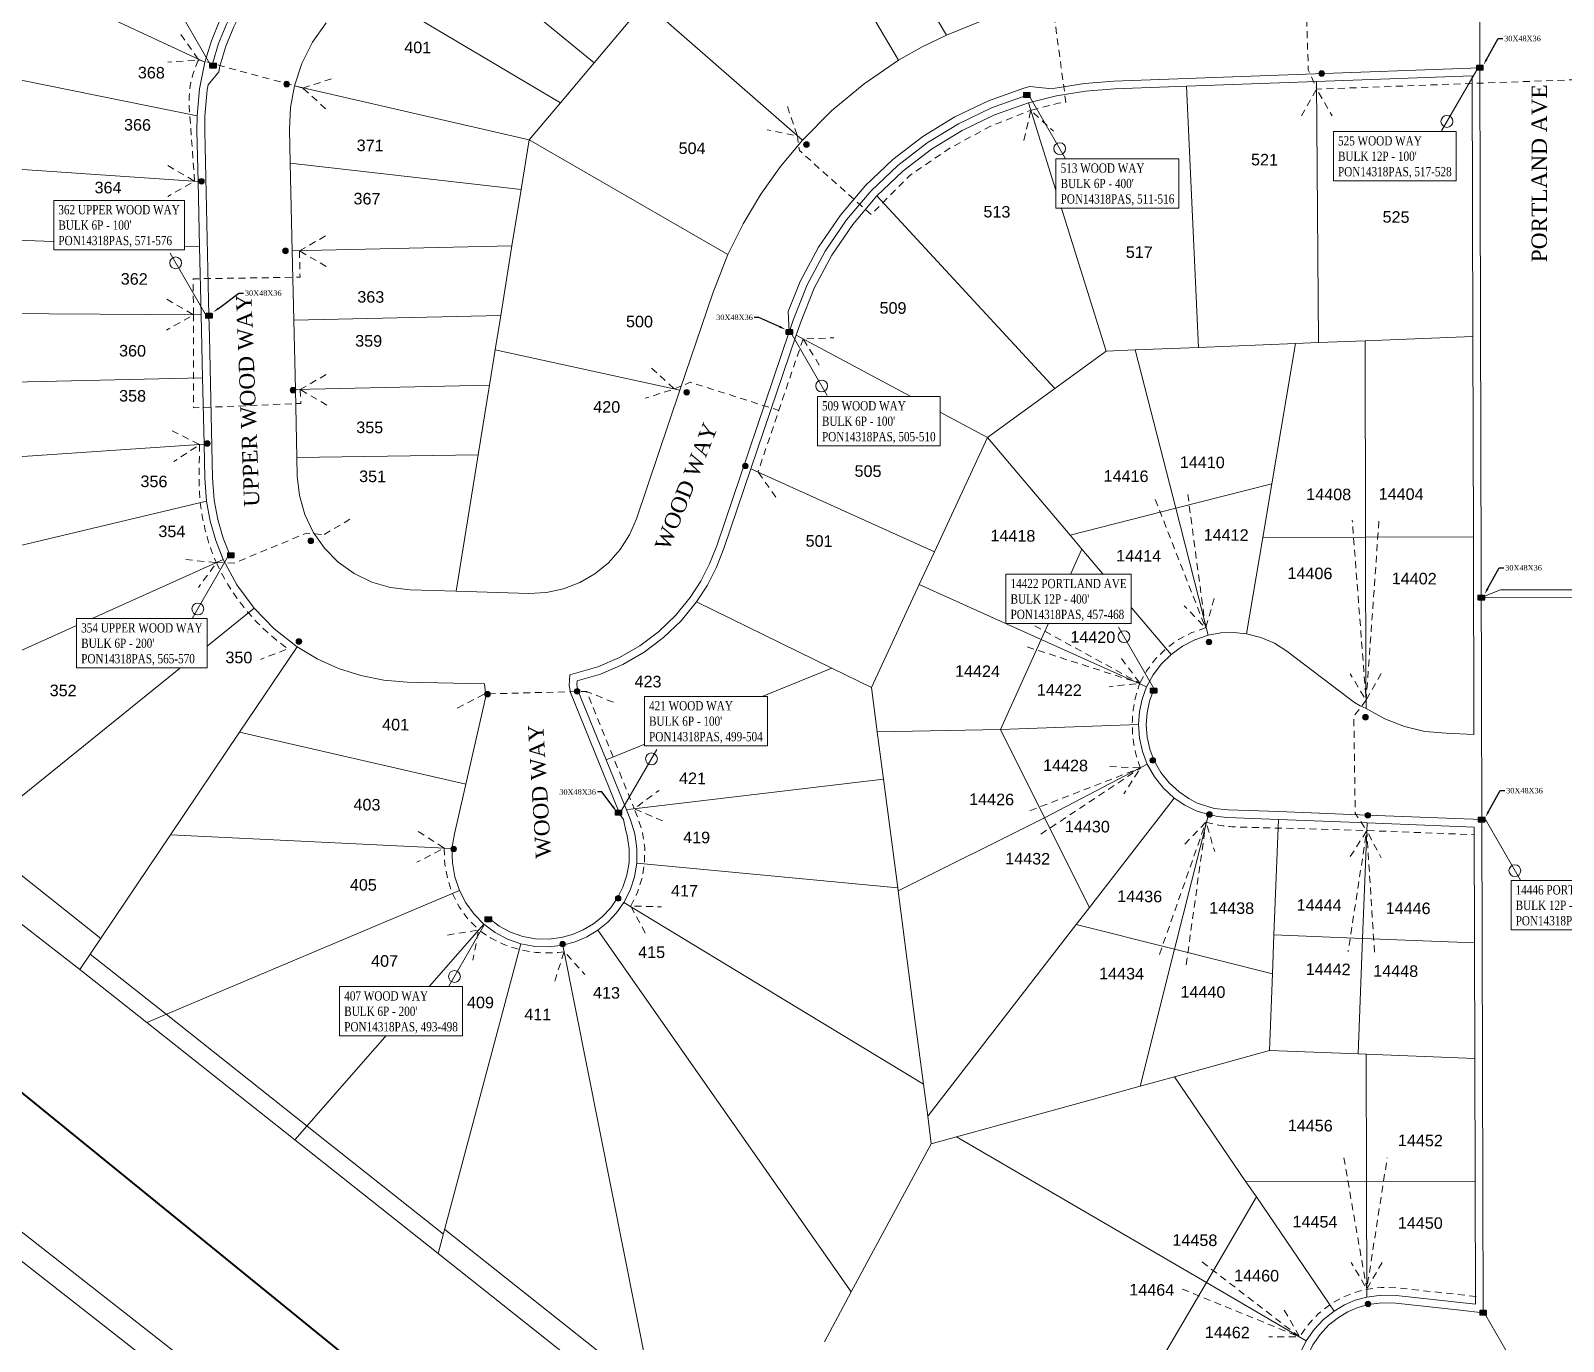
# Model space of a CAD drawing. Header units: feet. Extents: x 2808417 to 2820762, y 948624 to 970780.
# Drawn here: x 2813795 to 2814789, y 963463 to 964313 of the extents above; entities that cross this region are included whole.
import ezdxf
from ezdxf import colors
from ezdxf.entities.mleader import LeaderData, LeaderLine
from ezdxf.enums import TextEntityAlignment as Align
from ezdxf.lldxf.tags import DXFTag
from ezdxf.math import Vec2, Vec3

# ---------------------------------------------------------------- set-up
doc = ezdxf.new("R2010")
doc.units = ezdxf.units.FT
doc.header["$LTSCALE"] = 0.015
doc.header["$MEASUREMENT"] = 0
doc.linetypes.add('DASHED', pattern=[5, 3, -2])
for name, color, linetype in [('144B', 112, '144B'), ('48A', 112, '48A'), ('72A', 112, '72A'), ('Dakota County Addresses', 7, 'Continuous'), ('Dakota County Parcels', 7, 'Continuous'), ('DETAIL', 7, 'Continuous'), ('DROP BURIED', 7, 'DASHED'), ('STREET NAME', 7, 'Continuous'), ('TAIL', 1, 'MST'), ('TELEPHONE STRUCT-PROP', 6, 'Continuous'), ('TERMINALS', 7, 'Continuous')]:
    doc.layers.add(name, color=color, linetype=linetype)
doc.layers.add('RUNNING LINE (UNDERGROUND)', color=10, linetype='Continuous', lineweight=40)
doc.layers.add('WORK BOUNDARY', color=110, linetype='Continuous', lineweight=40)
doc.styles.add('Dimensions 100', font='arial.ttf')
doc.styles.add('Line', font='txt.shx', dxfattribs={"height": 3})
doc.styles.add('SIMPLEX', font='times.ttf', dxfattribs={"width": 0.8})
doc.styles.get("Standard").update_dxf_attribs({"font": 'times.ttf'})
doc.styles.add('Utilities', font='arial.ttf', dxfattribs={"height": 2.5})
tags = doc.linetypes.add('144B', pattern='A,80,-5,["144B",Line,S=1.5,R=0,X=0,Y=-1.5],-24', length=109).pattern_tags.tags
tags[6] = DXFTag(74, 10)
tags = doc.linetypes.add('48A', pattern='A,80,-5,["48A",Line,S=1.5,R=0,X=0,Y=-1.5],-20', length=105).pattern_tags.tags
tags[6] = DXFTag(74, 10)
tags = doc.linetypes.add('72A', pattern='A,80,-5,["72A",Line,S=1.5,R=0,X=0,Y=-1.5],-20', length=105).pattern_tags.tags
tags[6] = DXFTag(74, 10)
tags = doc.linetypes.add('MST', pattern='A,5,-5,5,-5,["TAIL",Line,S=1.5,R=0,X=0,Y=-1.5],-20', length=40).pattern_tags.tags
tags[10] = DXFTag(74, 10)

# ---------------------------------------------------------------- blocks, each defined once
blk = doc.blocks.new('ACMAP_ANN_TEMPLATE_Dakota County Addresses')
at = {"layer": 'Dakota County Addresses', "style": 'Dimensions 100'}
blk.add_attdef('DakotaCountyAddress', text='', height=50, dxfattribs=at).set_placement((0, 0), align=Align.CENTER)
blk = doc.blocks.new('NEW HH')
at = {"ltscale": 40, "true_color": 0xffffff}
h = blk.add_hatch(color=7, dxfattribs=at)
h.dxf.hatch_style = 1
h.paths.add_polyline_path([(-0.061, -0.031, 0.414214), (-0.046, -0.046), (0.046, -0.046, 0.414214), (0.061, -0.031), (0.061, 0.031, 0.414214), (0.046, 0.046), (-0.046, 0.046, 0.414214), (-0.061, 0.031)])
at = {"layer": 'RUNNING LINE (UNDERGROUND)', "color": 6, "lineweight": 0, "const_width": 0.005, "flags": 128}
blk.add_lwpolyline([(-0.061, 0.031), (-0.061, -0.031, 0.414214), (-0.046, -0.046), (0.046, -0.046, 0.414214), (0.061, -0.031), (0.061, 0.031, 0.414214), (0.046, 0.046), (-0.046, 0.046, 0.414214)], format="xyb", close=True, dxfattribs=at)
at = {"layer": 'TELEPHONE STRUCT-PROP', "color": 18, "true_color": 0x000000, "style": 'Utilities'}
blk.add_text('HH', height=0.05, dxfattribs=at).set_placement((0, 0), align=Align.MIDDLE_CENTER)
blk = doc.blocks.new('Proposed FlowerPot')
at = {"lineweight": 5, "ltscale": 100, "true_color": 0xffffff}
h = blk.add_hatch(color=7, dxfattribs=at)
h.dxf.hatch_style = 1
h.paths.add_polyline_path([(0, 0.06, 0.414214), (-0.06, 0, 0.414214), (0, -0.06, 0.414214), (0.06, 0, 0.414214)])
at = {"lineweight": 5, "ltscale": 100}
blk.add_circle((0, 0), 0.0604, dxfattribs=at)
at = {"layer": 'RUNNING LINE (UNDERGROUND)', "color": 6, "lineweight": 5, "const_width": 0.00907, "flags": 128}
blk.add_lwpolyline([(-0.06, 0, -0.414214), (0, 0.06, -0.414214), (0.06, 0, -0.414214), (0, -0.06, -0.414214), (-0.06, 0)], format="xyb", dxfattribs=at)
at = {"color": 18, "linetype": 'ByBlock', "lineweight": 5, "ltscale": 100, "true_color": 0x000000, "style": 'Dimensions 100'}
blk.add_text('F', height=0.0744, dxfattribs=at).set_placement((-0.029, -0.037))
blk = doc.blocks.new('TERMINAL')
at = {"lineweight": 5, "ltscale": 0.5, "flags": 128}
blk.add_lwpolyline([(-0.07, -0.65), (-0.07, 44.75)], dxfattribs=at)
at = {"lineweight": 5, "ltscale": 0.5}
blk.add_circle((-0.07, 37.61), 3.83, dxfattribs=at)

msp = doc.modelspace()

# ---------------------------------------------------------------- linework, layer by layer
at = {"layer": '144B', "lineweight": 5, "ltscale": 50, "flags": 128}
msp.add_lwpolyline([(2814732.85, 964879.36), (2814737.88, 964869.94), (2814738.27, 964718.04), (2814733.29, 964710.21), (2814733.4, 964666.55), (2814734.25, 964343.56), (2814734.39, 964288.65), (2814735.66, 963801.1), (2814736.5, 963481.3)], dxfattribs=at)
at = {"layer": '48A', "lineweight": 5, "ltscale": 50, "flags": 128}
msp.add_lwpolyline([(2814176.22, 963805.62), (2814144.65, 963883.48), (2814143.76, 963888.16), (2814144.24, 963894.88), (2814162.45, 963900.2), (2814176.41, 963906.18), (2814189.55, 963913.8), (2814201.69, 963922.93), (2814212.64, 963933.46), (2814222.26, 963945.24), (2814229.07, 963955.75), (2814234.81, 963966.9), (2814239.47, 963978.69), (2814286.52, 964117.32), (2814285.88, 964130.7), (2814293.6, 964149.98), (2814305.46, 964172.28), (2814319.65, 964193.17), (2814336, 964212.4), (2814353.69, 964229.19), (2814373.02, 964244.04), (2814393.79, 964256.79), (2814415.77, 964267.31), (2814438.69, 964275.47), (2814442.55, 964276.44), (2814457.07, 964274.95), (2814458.88, 964275.41), (2814477.92, 964278.54), (2814497.05, 964280.05), (2814734.39, 964288.65)], dxfattribs=at)
at = {"layer": '72A', "lineweight": 5, "ltscale": 50, "flags": 128}
msp.add_lwpolyline([(2814732.85, 964879.36), (2814733.26, 964721.94), (2814730.26, 964716.74), (2814416.59, 964696.77), (2814410.48, 964696.45), (2814400.87, 964700.96), (2814386.42, 964700.22), (2814366.75, 964698.42), (2814342.25, 964695.27), (2814322.75, 964691.16), (2814296.41, 964684.16), (2814270.81, 964675.32), (2814245.92, 964664.64), (2814221.87, 964652.18), (2814201.24, 964639.58), (2814181.45, 964625.67), (2814164.32, 964611.94), (2814148.02, 964597.23), (2814132.63, 964581.56), (2814124.43, 964572.17), (2814121.47, 964561.14), (2814015.72, 964432.47), (2814005.26, 964427.91), (2814002.77, 964416.71), (2813947.66, 964349.65), (2813939.48, 964338.77), (2813932.39, 964327.41), (2813926.23, 964315.31), (2813921.16, 964302.71), (2813917.22, 964289.77), (2813916.47, 964286.04), (2813909.68, 964277.62), (2813909.01, 964274.26), (2813907.44, 964257.23), (2813907.37, 964247.29), (2813910.08, 964127.91)], dxfattribs=at)
at = {"layer": 'Dakota County Parcels', "lineweight": 5}
for p, q in [((2814303.43, 964453.32), (2814388.38, 964309.9)), ((2814276.52, 964430.11), (2814357.44, 964293.5)), ((2814043.54, 964387.58), (2814159.95, 964291.91)), ((2813750.83, 964365.33), (2813907.51, 964292.21)), ((2814007.35, 964343.54), (2814138.04, 964265.94)), ((2814192.87, 964330.95), (2814295.09, 964241.77)), ((2814159.95, 964291.91), (2814188.96, 964326.31)), ((2813711.48, 964296.27), (2813902.45, 964257.48)), ((2814138.04, 964265.94), (2814159.95, 964291.91)), ((2814628.48, 964279.82), (2814729.4, 964283.48)), ((2814729.84, 964114.5), (2814729.4, 964283.48)), ((2813965.52, 964276.94), (2814117.77, 964241.91)), ((2814497.34, 964275.06), (2814544.04, 964276.75)), ((2814544.04, 964276.75), (2814628.48, 964279.82)), ((2814544.04, 964276.75), (2814551.87, 964107.34)), ((2814629.8, 964110.47), (2814628.48, 964279.82)), ((2814117.77, 964241.91), (2814138.04, 964265.94)), ((2814441.59, 964265.89), (2814491.92, 964104.92)), ((2813902.45, 964257.48), (2813902.37, 964247.5)), ((2813903.11, 964215.01), (2813902.37, 964247.5)), ((2813962.85, 964226.86), (2813962.35, 964248.86)), ((2814112.59, 964209.82), (2814117.77, 964241.91)), ((2814117.77, 964241.91), (2814246.73, 964167.67)), ((2813733.11, 964226.57), (2813903.11, 964215.01)), ((2813964.14, 964169.89), (2813962.85, 964226.86)), ((2813962.85, 964226.86), (2814112.59, 964209.82)), ((2813904.07, 964172.5), (2813903.11, 964215.01)), ((2814106.67, 964173.11), (2814112.59, 964209.82)), ((2814343.28, 964205.51), (2814458.63, 964080.64)), ((2813748.04, 964178.33), (2813904.07, 964172.5)), ((2813905.06, 964128.52), (2813904.07, 964172.5)), ((2813964.14, 964169.89), (2814106.67, 964173.11)), ((2814099.38, 964127.94), (2814106.67, 964173.11)), ((2813965.16, 964124.9), (2813964.14, 964169.89)), ((2814246.73, 964167.67), (2814236.88, 964142.56)), ((2814215.55, 964079.54), (2814236.88, 964142.56)), ((2813755.22, 964129.38), (2813905.06, 964128.52)), ((2813905.99, 964087.54), (2813905.06, 964128.52)), ((2813965.16, 964124.9), (2814099.38, 964127.94)), ((2813966.18, 964079.92), (2813965.16, 964124.9)), ((2814095.79, 964105.69), (2814099.38, 964127.94)), ((2814290.98, 964115.27), (2814293.7, 964123.32)), ((2814261.65, 964028.62), (2814290.98, 964115.27)), ((2814290.98, 964115.27), (2814415, 964048.83)), ((2814629.8, 964110.47), (2814659.91, 964111.69)), ((2814659.91, 964111.69), (2814729.84, 964114.5)), ((2814660.24, 963984.25), (2814659.91, 964111.69)), ((2814730.18, 963984.43), (2814729.84, 964114.5)), ((2814092.09, 964082.77), (2814095.79, 964105.69)), ((2814095.79, 964105.69), (2814215.55, 964079.54)), ((2814458.63, 964080.64), (2814491.92, 964104.92)), ((2814491.92, 964104.92), (2814510.9, 964105.69)), ((2814510.9, 964105.69), (2814551.87, 964107.34)), ((2814510.9, 964105.69), (2814537.11, 964002.98)), ((2814551.87, 964107.34), (2814614.81, 964109.87)), ((2814599.41, 964018.87), (2814614.81, 964109.87)), ((2814614.81, 964109.87), (2814629.8, 964110.47)), ((2813751.07, 964084.04), (2813905.99, 964087.54)), ((2813906.97, 964044.55), (2813905.99, 964087.54)), ((2813966.18, 964079.92), (2814092.09, 964082.77)), ((2814084.8, 964037.6), (2814092.09, 964082.77)), ((2813967.06, 964035.87), (2813966.18, 964079.92)), ((2814187.34, 963996.2), (2814215.55, 964079.54)), ((2814415, 964048.83), (2814458.63, 964080.64)), ((2813733.2, 964032.91), (2813906.97, 964044.55)), ((2813907.47, 964022.49), (2813906.97, 964044.55)), ((2814380.59, 963974.72), (2814415, 964048.83)), ((2814415, 964048.83), (2814468.67, 963985.52)), ((2813967.06, 964035.87), (2814084.8, 964037.6)), ((2813967.45, 964023.85), (2813967.06, 964035.87)), ((2814070.55, 963949.24), (2814084.8, 964037.6)), ((2813907.47, 964022.49), (2813908.63, 964007.57)), ((2814244.16, 963976.97), (2814261.65, 964028.62)), ((2814261.65, 964028.62), (2814380.59, 963974.72)), ((2814537.11, 964002.98), (2814599.41, 964018.87)), ((2814593.52, 963984.07), (2814599.41, 964018.87)), ((2813734.1, 963966.18), (2813908.63, 964007.57)), ((2814468.67, 963985.52), (2814537.11, 964002.98)), ((2814537.11, 964002.98), (2814558.11, 963920.62)), ((2814468.67, 963985.52), (2814476.28, 963976.54)), ((2814582.95, 963921.65), (2814593.52, 963984.07)), ((2814593.52, 963984.07), (2814660.24, 963984.25)), ((2814660.24, 963984.25), (2814730.18, 963984.43)), ((2814660.5, 963886.61), (2814660.24, 963984.25)), ((2814730.52, 963856.34), (2814730.18, 963984.43)), ((2814370.78, 963953.61), (2814380.59, 963974.72)), ((2814449.88, 963917.96), (2814476.28, 963976.54)), ((2814476.28, 963976.54), (2814534.15, 963908.26)), ((2813749.38, 963893.19), (2813919.41, 963969.88)), ((2814339.73, 963886.76), (2814370.78, 963953.61)), ((2814370.78, 963953.61), (2814449.88, 963917.96)), ((2814040.57, 963950.15), (2814070.55, 963949.24)), ((2814070.55, 963949.24), (2814117.65, 963947.8)), ((2813768.86, 963800.4), (2813939.38, 963938.19)), ((2814314.11, 963899.3), (2814226.31, 963942.29)), ((2813929.96, 963857.75), (2813967.26, 963913.19)), ((2814423.58, 963859.57), (2814449.88, 963917.96)), ((2814449.88, 963917.96), (2814518.25, 963887.14)), ((2814609.25, 963910.26), (2814649.6, 963879.59)), ((2814167.7, 963839.93), (2814314.11, 963899.3)), ((2814314.11, 963899.3), (2814339.73, 963886.76)), ((2814038.75, 963890.18), (2814088.9, 963889.2)), ((2814089.76, 963881.02), (2814088.9, 963889.2)), ((2814148.79, 963888.46), (2814148.98, 963891.06)), ((2814149.47, 963884.9), (2814148.79, 963888.46)), ((2814149.47, 963884.9), (2814167.7, 963839.93)), ((2814339.73, 963886.76), (2814343.51, 963858.01)), ((2814660.7, 963873.09), (2814660.5, 963886.61)), ((2814076.79, 963824.04), (2814089.76, 963881.02)), ((2813885.22, 963791.26), (2813929.96, 963857.75)), ((2813929.96, 963857.75), (2814076.79, 963824.04)), ((2814343.51, 963858.01), (2814423.58, 963859.57)), ((2814343.51, 963858.01), (2814347.55, 963827.26)), ((2814423.58, 963859.57), (2814512.95, 963862.77)), ((2814423.58, 963859.57), (2814452.13, 963802.28)), ((2814712.43, 963857.05), (2814730.52, 963856.34)), ((2814167.7, 963839.93), (2814180.86, 963807.5)), ((2814452.13, 963802.28), (2814518.63, 963837.02)), ((2814069.41, 963791.88), (2814076.79, 963824.04)), ((2814183.69, 963807.84), (2814347.55, 963827.26)), ((2814347.55, 963827.26), (2814356.8, 963756.86)), ((2814481.16, 963744.04), (2814536.2, 963815.07)), ((2814180.86, 963807.5), (2814183.69, 963807.84)), ((2814180.86, 963807.5), (2814183.47, 963801.02)), ((2814536.39, 963717.03), (2814558.32, 963804.31)), ((2814357.06, 963754.9), (2814452.13, 963802.28)), ((2814452.13, 963802.28), (2814481.16, 963744.04)), ((2814570.6, 963802.54), (2814603.79, 963801.25)), ((2814600.86, 963726.31), (2814603.79, 963801.25)), ((2814603.79, 963801.25), (2814661.24, 963799.01)), ((2814658.31, 963724.07), (2814661.24, 963799.01)), ((2814661.24, 963799.01), (2814730.68, 963796.3)), ((2814730.87, 963721.24), (2814730.68, 963796.3)), ((2813826.47, 963703.95), (2813885.22, 963791.26)), ((2813885.22, 963791.26), (2814067.75, 963782.33)), ((2814069.41, 963791.88), (2814067.75, 963782.33)), ((2813839.99, 963724), (2813774.03, 963776.31)), ((2814187.61, 963772.82), (2814356.8, 963756.86)), ((2813869.92, 963669.49), (2814072.62, 963755.12)), ((2814356.8, 963756.86), (2814357.06, 963754.9)), ((2814472.65, 963733.06), (2814481.16, 963744.04)), ((2813826.47, 963703.95), (2813781.76, 963738.7)), ((2813965.93, 963593.34), (2814088.38, 963733.31)), ((2814472.65, 963733.06), (2814536.39, 963717.03)), ((2814599.87, 963701.08), (2814600.86, 963726.31)), ((2814600.86, 963726.31), (2814658.31, 963724.07)), ((2814655.38, 963649.14), (2814658.31, 963724.07)), ((2814658.31, 963724.07), (2814730.87, 963721.24)), ((2814058.8, 963519.7), (2814112.41, 963720.5)), ((2814139.62, 963719.63), (2814202.03, 963406.8)), ((2814514.08, 963628.24), (2814536.39, 963717.03)), ((2814536.39, 963717.03), (2814599.87, 963701.08)), ((2814731.07, 963646.18), (2814730.87, 963721.24)), ((2813882.41, 963674.83), (2813833.18, 963713.88)), ((2813826.47, 963703.95), (2813869.92, 963669.49)), ((2814597.93, 963651.38), (2814599.87, 963701.08)), ((2813973.81, 963602.33), (2813882.41, 963674.83)), ((2813869.92, 963669.49), (2813965.93, 963593.34)), ((2814536.25, 963634.36), (2814597.93, 963651.38)), ((2814597.93, 963651.38), (2814655.38, 963649.14)), ((2814655.38, 963649.14), (2814660.63, 963648.94)), ((2814660.63, 963648.94), (2814731.07, 963646.18)), ((2814660.84, 963566.48), (2814660.63, 963648.94)), ((2814731.27, 963566.66), (2814731.07, 963646.18)), ((2814373.54, 963629.47), (2814376.27, 963608.69)), ((2814514.08, 963628.24), (2814536.25, 963634.36)), ((2814536.25, 963634.36), (2814582.66, 963566.27)), ((2814376.27, 963608.69), (2814378.62, 963590.84)), ((2813684.81, 963595.85), (2814076.87, 963289.27)), ((2814062.23, 963532.2), (2813973.81, 963602.33)), ((2814378.62, 963590.84), (2814395.05, 963595.38)), ((2813965.93, 963593.34), (2814058.8, 963519.7)), ((2814326.66, 963494.82), (2814378.62, 963590.84)), ((2814582.66, 963566.27), (2814660.84, 963566.48)), ((2814582.66, 963566.27), (2814589.42, 963556.36)), ((2814660.84, 963566.48), (2814731.27, 963566.66)), ((2814661.04, 963491.49), (2814660.84, 963566.48)), ((2814731.48, 963486.88), (2814731.27, 963566.66)), ((2813749.54, 963564.28), (2814086.11, 963301.09)), ((2814557.04, 963500.85), (2814589.42, 963556.36)), ((2814589.42, 963556.36), (2814639.84, 963482.4)), ((2814218.21, 963412.31), (2814063.07, 963535.36)), ((2814058.8, 963519.7), (2814168, 963433.1)), ((2814524.13, 963444.97), (2814557.04, 963500.85)), ((2814557.04, 963500.85), (2814621.81, 963463.06)), ((2814309.26, 963462.43), (2814326.66, 963494.82)), ((2814680.12, 963492.47), (2814731.48, 963486.88))]:
    msp.add_line(p, q, dxfattribs=at)
for points in [[(2813923.67, 964332.34), (2813917.12, 964319.45), (2813911.72, 964306.04), (2813907.51, 964292.21)], [(2814462.62, 964331.94), (2814437.24, 964326.86), (2814412.42, 964319.5), (2814388.38, 964309.9)], [(2813986.15, 964317.74), (2813977.3, 964305.2), (2813970.37, 964291.5), (2813965.52, 964276.94)], [(2814388.38, 964309.9), (2814372.66, 964302.17), (2814357.44, 964293.5)], [(2813907.51, 964292.21), (2813904.05, 964274.98), (2813902.45, 964257.48)], [(2814357.44, 964293.5), (2814335.04, 964278.26), (2814314.2, 964260.97), (2814295.09, 964241.77)], [(2813965.52, 964276.94), (2813962.99, 964263), (2813962.35, 964248.86)], [(2814497.34, 964275.06), (2814478.52, 964273.57), (2814459.9, 964270.51), (2814441.59, 964265.89)], [(2814441.59, 964265.89), (2814419.62, 964258.07), (2814398.57, 964248), (2814378.69, 964235.79), (2814360.19, 964221.58), (2814343.28, 964205.51)], [(2814295.09, 964241.77), (2814280.86, 964224.73), (2814268, 964206.62), (2814256.6, 964187.56), (2814246.73, 964167.67)], [(2814343.28, 964205.51), (2814327.62, 964187.1), (2814314.03, 964167.11), (2814302.68, 964145.76), (2814293.7, 964123.32)], [(2813967.45, 964023.85), (2813968.81, 964011.22), (2813972.27, 963998.99), (2813977.73, 963987.52), (2813985.04, 963977.12), (2813993.99, 963968.1), (2814004.32, 963960.71), (2814015.75, 963955.16), (2814027.95, 963951.61), (2814040.57, 963950.15)], [(2813908.63, 964007.57), (2813911, 963994.68), (2813914.61, 963982.07), (2813919.41, 963969.88)], [(2814117.65, 963947.8), (2814128.98, 963948.37), (2814140.08, 963950.72), (2814150.67, 963954.8), (2814160.47, 963960.51), (2814169.25, 963967.7), (2814176.77, 963976.2), (2814182.85, 963985.78), (2814187.34, 963996.2)], [(2814226.31, 963942.29), (2814233.4, 963953.24), (2814239.37, 963964.84), (2814244.16, 963976.97)], [(2813919.41, 963969.88), (2813928.29, 963953.34), (2813939.38, 963938.19)], [(2813939.38, 963938.19), (2813952.45, 963924.72), (2813967.26, 963913.19)], [(2814148.98, 963891.06), (2814164.14, 963895.49), (2814178.65, 963901.71), (2814192.32, 963909.62), (2814204.94, 963919.12), (2814216.32, 963930.06), (2814226.31, 963942.29)], [(2813967.26, 963913.19), (2813980.34, 963905.42), (2813994.21, 963899.17), (2814008.69, 963894.51), (2814023.6, 963891.5), (2814038.75, 963890.18)], [(2814558.11, 963920.62), (2814549.54, 963917.72), (2814541.49, 963913.57), (2814534.15, 963908.26)], [(2814582.95, 963921.65), (2814574.65, 963922.46), (2814566.32, 963922.12), (2814558.11, 963920.62)], [(2814609.25, 963910.26), (2814601.13, 963915.45), (2814592.29, 963919.28), (2814582.95, 963921.65)], [(2814534.15, 963908.26), (2814527.83, 963902.03), (2814522.49, 963894.94), (2814518.25, 963887.14)], [(2814518.25, 963887.14), (2814515.35, 963879.29), (2814513.57, 963871.11), (2814512.95, 963862.77)], [(2814649.6, 963879.59), (2814653.03, 963876.98), (2814656.75, 963874.8), (2814660.7, 963873.09)], [(2814660.7, 963873.09), (2814672.68, 963866.42), (2814685.45, 963861.47), (2814698.79, 963858.32), (2814712.43, 963857.05)], [(2814512.95, 963862.77), (2814513.57, 963853.94), (2814515.48, 963845.29), (2814518.63, 963837.02)], [(2814518.63, 963837.02), (2814523.3, 963828.81), (2814529.21, 963821.43), (2814536.2, 963815.07)], [(2814536.2, 963815.07), (2814543.05, 963810.48), (2814550.48, 963806.87), (2814558.32, 963804.31)], [(2814558.32, 963804.31), (2814564.42, 963803.11), (2814570.6, 963802.54)], [(2814187.61, 963772.82), (2814187.74, 963782.4), (2814186.35, 963791.88), (2814183.47, 963801.02)], [(2814067.75, 963782.33), (2814068.08, 963773.06), (2814069.71, 963763.93), (2814072.62, 963755.12)], [(2814179.18, 963747.35), (2814183.25, 963755.39), (2814186.08, 963763.94), (2814187.61, 963772.82)], [(2814072.62, 963755.12), (2814076.76, 963747.08), (2814082.05, 963739.76), (2814088.38, 963733.31)], [(2814357.06, 963754.9), (2814367.16, 963678.04), (2814373.54, 963629.47)], [(2814162.31, 963729.33), (2814168.75, 963734.54), (2814174.4, 963740.58), (2814179.18, 963747.35)], [(2814179.18, 963747.35), (2814291.83, 963679.03), (2814373.54, 963629.47)], [(2814088.38, 963733.31), (2814095.71, 963727.83), (2814103.78, 963723.53), (2814112.41, 963720.5)], [(2814139.62, 963719.63), (2814147.61, 963721.81), (2814155.22, 963725.06), (2814162.31, 963729.33)], [(2814162.31, 963729.33), (2814240.58, 963617.64), (2814326.66, 963494.82)], [(2814376.27, 963608.69), (2814411.81, 963654.55), (2814472.65, 963733.06)], [(2814112.41, 963720.5), (2814121.4, 963718.83), (2814130.54, 963718.54), (2814139.62, 963719.63)], [(2814395.05, 963595.38), (2814479.81, 963618.78), (2814514.08, 963628.24)], [(2814395.05, 963595.38), (2814473.3, 963549.72), (2814557.04, 963500.85)], [(2814661.04, 963491.49), (2814653.6, 963489.37), (2814646.5, 963486.33), (2814639.84, 963482.4)], [(2814680.12, 963492.47), (2814670.54, 963492.73), (2814661.04, 963491.49)], [(2814639.84, 963482.4), (2814632.9, 963476.87), (2814626.85, 963470.37), (2814621.81, 963463.06)], [(2814621.81, 963463.06), (2814617.9, 963455.03), (2814615.23, 963446.51), (2814613.83, 963437.69)]]:
    msp.add_lwpolyline(points, dxfattribs=at)
at = {"layer": 'DROP BURIED', "lineweight": 5, "ltscale": 100, "flags": 128}
for points in [[(2814824.58, 964204.57), (2814824.39, 964281.93), (2814628.66, 964274.82), (2814623.1, 964287.38), (2814621.63, 964334.29), (2814629.48, 964344.89)], [(2814461.95, 964336.9), (2814457.97, 964324.87), (2814465.87, 964266.42), (2814460.92, 964265.61), (2814443.09, 964261.11)], [(2813891.99, 964310.3), (2813903.42, 964293.89), (2813883.49, 964292.2)], [(2813970.96, 964275.53), (2813903.42, 964293.89)], [(2814618.65, 964257.42), (2814628.52, 964274.82), (2814638.65, 964257.57)], [(2814285.3, 964263.49), (2814291.75, 964244.56), (2814272.13, 964248.44)], [(2814291.75, 964244.56), (2814293.03, 964235.01), (2814339.59, 964193.46), (2814364.64, 964218.89), (2814391.14, 964236.83), (2814417.07, 964250.78), (2814443.09, 964261.11)], [(2814438.71, 964241.59), (2814443.09, 964261.11), (2814457.8, 964247.56)], [(2813968.84, 964169.99), (2813969.23, 964152.85), (2813899.94, 964151.8), (2813900.07, 964128.41)], [(2813882.82, 964138.54), (2813900.07, 964128.41), (2813882.67, 964118.54)], [(2813969.26, 964080.05), (2813969.72, 964070.97), (2813900.13, 964068.09), (2813900.07, 964128.41)], [(2814295.45, 964112.88), (2814266.22, 964026.54)], [(2814305.99, 964095.88), (2814295.45, 964112.88), (2814315.44, 964113.51)], [(2814197.23, 964093.84), (2814212.04, 964080.4), (2814193, 964074.3)], [(2814212.04, 964080.4), (2814222.43, 964084.68), (2814279.73, 964066.45)], [(2813886.26, 964053.3), (2813904.1, 964044.28), (2813887.37, 964033.33)], [(2814277.87, 964010.28), (2814266.22, 964026.54)], [(2814523.84, 964008.75), (2814556.51, 963925.36), (2814544.61, 964014.43)], [(2813984.89, 963985.95), (2814002.04, 963996.23)], [(2814668.95, 963994.69), (2814660.61, 963878.45), (2814651.6, 963995.2)], [(2813914.96, 963967.75), (2813926.36, 963967.41), (2813973.48, 963986.87), (2813984.89, 963985.95)], [(2813895.06, 963969.77), (2813914.96, 963967.75), (2813903.26, 963951.53)], [(2814562.12, 963944.56), (2814556.51, 963925.36), (2814542.69, 963939.81)], [(2814440.78, 963913.1), (2814513.86, 963889.53), (2814445.77, 963926.76)], [(2814556.51, 963925.36), (2814547.58, 963922.34), (2814538.86, 963917.84), (2814530.91, 963912.09), (2814524.06, 963905.33), (2814518.28, 963897.65), (2814513.86, 963889.53)], [(2814501.99, 963905.63), (2814513.86, 963889.53), (2814493.98, 963887.3)], [(2814670.37, 963895.9), (2814660.61, 963878.45), (2814650.37, 963895.63)], [(2814071.2, 963873.47), (2814088.99, 963882.61), (2814155.06, 963884.26), (2814186, 963808.11)], [(2814172.41, 963877.15), (2814155.06, 963884.26)], [(2814660.61, 963878.45), (2814652.62, 963868.14), (2814653.52, 963805.21), (2814661.04, 963794.01), (2814730.48, 963791.3)], [(2814449.62, 963791.68), (2814514.28, 963834.55), (2814441.62, 963806.45)], [(2814494.3, 963835.5), (2814514.28, 963834.55), (2814503.47, 963817.72)], [(2814204.38, 963800.22), (2814186, 963808.11), (2814202.02, 963820.08)], [(2814183.64, 963745.09), (2814187.88, 963753.46), (2814190.95, 963762.73), (2814192.6, 963772.36), (2814192.75, 963782.73), (2814191.24, 963793), (2814188.18, 963802.71), (2814186, 963808.11)], [(2814543.89, 963707), (2814556.77, 963799.55), (2814525.65, 963711.01)], [(2814542.98, 963785.07), (2814556.77, 963799.55), (2814562.42, 963780.37)], [(2814666.03, 963715.14), (2814661.04, 963794.01), (2814648.92, 963715.62)], [(2814650.37, 963777.09), (2814661.04, 963794.01), (2814670.36, 963776.31)], [(2814045.92, 963793.41), (2814062.74, 963782.58), (2814044.95, 963773.43)], [(2814062.74, 963782.58), (2814063.1, 963772.53), (2814064.85, 963762.7), (2814067.99, 963753.18), (2814072.49, 963744.46), (2814078.22, 963736.53), (2814085.08, 963729.53)], [(2814193.15, 963727.5), (2814183.64, 963745.09), (2814203.63, 963744.53)], [(2814064.77, 963726.2), (2814085.08, 963729.53)], [(2814134.37, 963696.43), (2814140.47, 963715.47), (2814153.92, 963700.67)], [(2814646.16, 963581.78), (2814661.03, 963496.53), (2814674.31, 963581.85)], [(2814541.41, 963496.68), (2814617.48, 963465.59), (2814551.8, 963516.06)], [(2814670.98, 963513.87), (2814661.03, 963496.53), (2814650.98, 963513.82)], [(2814732.02, 963491.85), (2814680.46, 963497.46), (2814670.28, 963497.74), (2814660.02, 963496.4), (2814651.93, 963494.09), (2814644.23, 963490.8), (2814636.99, 963486.53), (2814629.49, 963480.54), (2814622.94, 963473.51), (2814617.48, 963465.59)], [(2814607.56, 963482.96), (2814617.48, 963465.59), (2814597.48, 963465.68)]]:
    msp.add_lwpolyline(points, dxfattribs=at)
for points in [[(2813900.8, 964215.09), (2813897.68, 964259.08, -0.143304), (2813903.42, 964293.89)], [(2813904.1, 964044.28), (2813903.73, 964023.15, 0.106385), (2813914.96, 963967.75)], [(2813914.96, 963967.75, 0.134265), (2813961.43, 963911.9), (2813943.52, 963905.02)], [(2814514.28, 963834.55, -0.185278), (2814513.86, 963889.53)], [(2814556.77, 963799.55, 0.069061), (2814575.92, 963796.35), (2814661.04, 963794.01)], [(2814140.34, 963715.38, -0.19953), (2814085.08, 963729.53), (2814081.2, 963709.91)]]:
    msp.add_lwpolyline(points, format="xyb", dxfattribs=at)
at = {"layer": 'DROP BURIED', "lineweight": 5, "ltscale": 100}
for points in [[(2813985.8, 964262.13), (2813970.96, 964275.53), (2813989.99, 964281.68)], [(2813986.09, 964159.87), (2813968.84, 964169.99), (2813986.23, 964179.87)], [(2813986.51, 964069.93), (2813969.26, 964080.05), (2813986.66, 964089.93)]]:
    msp.add_lwpolyline(points, dxfattribs=at)
at = {"layer": 'TAIL', "lineweight": 5, "ltscale": 40, "flags": 128}
for points in [[(2814005.13, 964427.46), (2813943.73, 964352.74), (2813935.35, 964341.6), (2813928.03, 964329.87), (2813921.68, 964317.38), (2813916.44, 964304.38), (2813912.63, 964291.89)], [(2814286.36, 964117.22), (2814289, 964125.04), (2814298.14, 964147.87), (2814309.74, 964169.69), (2814323.63, 964190.13), (2814339.64, 964208.96), (2814356.94, 964225.38), (2814375.85, 964239.91), (2814396.18, 964252.39), (2814417.69, 964262.69), (2814440.14, 964270.68)], [(2813910.12, 964127.81), (2813910.39, 964114.3), (2813912.46, 964022.74), (2813913.6, 964008.22), (2813915.88, 963995.82), (2813919.35, 963983.68), (2813924.06, 963971.71)], [(2814735.29, 963945.1), (2814747.82, 963950.09), (2814810.66, 963950.01), (2814834.77, 963950.1), (2814851.12, 963950.55), (2814871.45, 963952.8), (2814891.55, 963956.69), (2814912.5, 963962.41), (2814932.92, 963969.77), (2814952.7, 963978.7), (2814971.72, 963989.17), (2814988.98, 964000.49), (2815006.05, 964013.6), (2815043.71, 964028.95), (2815090.32, 964047.96), (2815097.79, 964051.68), (2815104.47, 964056.36), (2815110.4, 964061.97), (2815115.41, 964068.37), (2815119.94, 964076.57), (2815123, 964085.39), (2815124.53, 964094.61), (2815124.47, 964103.95), (2815122.84, 964113.14), (2815119.67, 964121.93), (2815114.85, 964130.42)], [(2814735.29, 963945.1), (2814815.65, 963945)], [(2814522.94, 963885.41), (2814520.16, 963877.89), (2814518.53, 963870.39), (2814517.96, 963862.75), (2814518.53, 963854.65), (2814520.28, 963846.73), (2814523.16, 963839.16), (2814527.45, 963831.63), (2814532.87, 963824.86), (2814539.29, 963819.02), (2814545.55, 963814.82), (2814550.98, 963811.74), (2814562.07, 963808.34), (2814570.93, 963807.54), (2814603.98, 963806.25), (2814661.43, 963804), (2814735.66, 963801.1)], [(2814175.73, 963805.68), (2814178.98, 963801.17), (2814180.51, 963793.78), (2814181.46, 963790.76), (2814182.74, 963782.07), (2814182.62, 963773.29), (2814181.22, 963765.16), (2814178.62, 963757.31), (2814174.88, 963749.93), (2814170.52, 963743.75), (2814165.33, 963738.21), (2814159.44, 963733.44), (2814152.94, 963729.52), (2814145.96, 963726.54), (2814138.66, 963724.55), (2814130.32, 963723.54), (2814121.94, 963723.81), (2814113.7, 963725.34), (2814105.8, 963728.12), (2814098.4, 963732.07), (2814091.68, 963737.08), (2814090.97, 963737.81)], [(2814736.5, 963481.3), (2814721.62, 963482.92), (2814679.78, 963487.48), (2814670.8, 963487.72), (2814662.05, 963486.58), (2814655.28, 963484.65), (2814648.76, 963481.86), (2814642.68, 963478.27), (2814636.3, 963473.19), (2814630.75, 963467.23), (2814626.14, 963460.54), (2814622.56, 963453.18), (2814620.11, 963445.36), (2814618.83, 963437.28), (2814618.79, 963429.02), (2814619.98, 963420.85), (2814622.48, 963412.58)]]:
    msp.add_lwpolyline(points, dxfattribs=at)
at = {"layer": 'WORK BOUNDARY', "ltscale": 50, "flags": 128}
msp.add_lwpolyline([(2814803.94, 966406.06), (2814093.56, 965798.11), (2813919.85, 965646.3), (2813662.83, 965393.84), (2813320.44, 965088.75), (2812730.31, 964220.16), (2813083.5, 964073.32), (2813675.1, 963716.29), (2814058.42, 963404.63), (2814379.36, 963195.65), (2814811.21, 962994.8)], dxfattribs=at)

# ---------------------------------------------------------------- block references
at = {"lineweight": 5}
for name, p, xscale, yscale, zscale in [('NEW HH', (2813912.81, 964290.07), 40, 40, 40), ('Proposed FlowerPot', (2814631.77, 964284.97), 30, 30, 30), ('NEW HH', (2814734.39, 964288.65), 40, 40, 40), ('Proposed FlowerPot', (2813960.52, 964278.06), 30, 30, 30), ('NEW HH', (2814440.53, 964271.04), 40, 40, 40), ('Proposed FlowerPot', (2814297.63, 964238.87), 30, 30, 30), ('Proposed FlowerPot', (2813905.3, 964215.04), 30, 30, 30), ('Proposed FlowerPot', (2813959.74, 964169.91), 30, 30, 30), ('NEW HH', (2813910.12, 964127.81), 40, 40, 40), ('NEW HH', (2814286.52, 964117.32), 40, 40, 40), ('Proposed FlowerPot', (2813964.7, 964079.58), 30, 30, 30), ('Proposed FlowerPot', (2814220.01, 964078.22), 30, 30, 30), ('Proposed FlowerPot', (2813909.01, 964044.98), 30, 30, 30), ('Proposed FlowerPot', (2814257.99, 964030.38), 30, 30, 30), ('Proposed FlowerPot', (2813976.2, 963981.9), 30, 30, 30), ('NEW HH', (2813924.31, 963972.52), 40, 40, 40), ('NEW HH', (2814735.29, 963945.07), 40, 40, 40), ('Proposed FlowerPot', (2813968.46, 963916.56), 30, 30, 30), ('Proposed FlowerPot', (2814558.68, 963916.29), 30, 30, 30), ('Proposed FlowerPot', (2814090.79, 963882.44), 30, 30, 30), ('Proposed FlowerPot', (2814148.93, 963884.27), 30, 30, 30), ('NEW HH', (2814522.78, 963884.77), 40, 40, 40), ('Proposed FlowerPot', (2814660.17, 963867.52), 30, 30, 30), ('Proposed FlowerPot', (2814522.25, 963839.49), 30, 30, 30), ('NEW HH', (2814175.73, 963805.68), 40, 40, 40), ('Proposed FlowerPot', (2814559, 963804.45), 30, 30, 30), ('Proposed FlowerPot', (2814661.74, 963803.86), 30, 30, 30), ('NEW HH', (2814735.51, 963801.11), 40, 40, 40), ('Proposed FlowerPot', (2814068.86, 963782.05), 30, 30, 30), ('Proposed FlowerPot', (2814175.53, 963750), 30, 30, 30), ('NEW HH', (2814091.28, 963736.52), 40, 40, 40), ('Proposed FlowerPot', (2814139.48, 963720.4), 30, 30, 30), ('Proposed FlowerPot', (2814661.83, 963486.98), 30, 30, 30), ('NEW HH', (2814736.5, 963481.3), 40, 40, 40)]:
    msp.add_blockref(name, p, dxfattribs=dict(at, xscale=xscale, yscale=yscale, zscale=zscale))
at = {"layer": 'Dakota County Addresses', "lineweight": 5, "xscale": 0.15, "yscale": 0.15, "zscale": 0.15, "rotation": 359.5015230000861}
for p, values in [((2814045.52, 964298.12), {'DakotaCountyAddress': '401'}), ((2813872.74, 964281.74), {'DakotaCountyAddress': '368'}), ((2813863.77, 964247.9), {'DakotaCountyAddress': '366'}), ((2814014.65, 964234.57), {'DakotaCountyAddress': '371'}), ((2814223.43, 964232.72), {'DakotaCountyAddress': '504'}), ((2814594.69, 964225.32), {'DakotaCountyAddress': '521'}), ((2813844.67, 964207.21), {'DakotaCountyAddress': '364'}), ((2814012.61, 964200.02), {'DakotaCountyAddress': '367'}), ((2814421.13, 964191.55), {'DakotaCountyAddress': '513'}), ((2814679.99, 964188.16), {'DakotaCountyAddress': '525'}), ((2814513.46, 964165.31), {'DakotaCountyAddress': '517'}), ((2813861.65, 964147.97), {'DakotaCountyAddress': '362'}), ((2814015.07, 964136.33), {'DakotaCountyAddress': '363'}), ((2814353.75, 964129.15), {'DakotaCountyAddress': '509'}), ((2814189.31, 964120.34), {'DakotaCountyAddress': '500'}), ((2814013.69, 964107.79), {'DakotaCountyAddress': '359'}), ((2813860.56, 964101.4), {'DakotaCountyAddress': '360'}), ((2813860.58, 964072.15), {'DakotaCountyAddress': '358'}), ((2814168.08, 964065), {'DakotaCountyAddress': '420'}), ((2814014.39, 964051.71), {'DakotaCountyAddress': '355'}), ((2814554.34, 964029.07), {'DakotaCountyAddress': '14410'}), ((2813874.45, 964016.69), {'DakotaCountyAddress': '356'}), ((2814016.24, 964019.94), {'DakotaCountyAddress': '351'}), ((2814337.54, 964023.36), {'DakotaCountyAddress': '505'}), ((2814504.9, 964020.12), {'DakotaCountyAddress': '14416'}), ((2814636.31, 964008.28), {'DakotaCountyAddress': '14408'}), ((2814683.29, 964008.46), {'DakotaCountyAddress': '14404'}), ((2813886.06, 963984.27), {'DakotaCountyAddress': '354'}), ((2814305.8, 963978.03), {'DakotaCountyAddress': '501'}), ((2814431.49, 963981.43), {'DakotaCountyAddress': '14418'}), ((2814569.8, 963981.97), {'DakotaCountyAddress': '14412'}), ((2814513.09, 963968.42), {'DakotaCountyAddress': '14414'}), ((2814624.16, 963957.07), {'DakotaCountyAddress': '14406'}), ((2814691.77, 963953.68), {'DakotaCountyAddress': '14402'}), ((2814483.34, 963915.72), {'DakotaCountyAddress': '14420'}), ((2813929.52, 963902.49), {'DakotaCountyAddress': '350'}), ((2814194.86, 963886.88), {'DakotaCountyAddress': '423'}), ((2814408.56, 963893.61), {'DakotaCountyAddress': '14424'}), ((2813815.57, 963881.09), {'DakotaCountyAddress': '352'}), ((2814461.64, 963881.39), {'DakotaCountyAddress': '14422'}), ((2814031.17, 963858.95), {'DakotaCountyAddress': '401'}), ((2814465.63, 963832.49), {'DakotaCountyAddress': '14428'}), ((2814223.72, 963824.12), {'DakotaCountyAddress': '421'}), ((2814012.59, 963807.03), {'DakotaCountyAddress': '403'}), ((2814417.69, 963810.48), {'DakotaCountyAddress': '14426'}), ((2814479.8, 963792.86), {'DakotaCountyAddress': '14430'}), ((2814226.39, 963785.8), {'DakotaCountyAddress': '419'}), ((2814441.11, 963772.03), {'DakotaCountyAddress': '14432'}), ((2814010.24, 963755.03), {'DakotaCountyAddress': '405'}), ((2814218.51, 963751.24), {'DakotaCountyAddress': '417'}), ((2814513.75, 963747.57), {'DakotaCountyAddress': '14436'}), ((2814573.39, 963739.99), {'DakotaCountyAddress': '14438'}), ((2814630.1, 963741.9), {'DakotaCountyAddress': '14444'}), ((2814687.82, 963739.89), {'DakotaCountyAddress': '14446'}), ((2814197.21, 963711.41), {'DakotaCountyAddress': '415'}), ((2814024.02, 963705.68), {'DakotaCountyAddress': '407'}), ((2814501.99, 963697.48), {'DakotaCountyAddress': '14434'}), ((2814635.96, 963700.31), {'DakotaCountyAddress': '14442'}), ((2814679.78, 963699.16), {'DakotaCountyAddress': '14448'}), ((2814086.2, 963678.77), {'DakotaCountyAddress': '409'}), ((2814167.94, 963685.06), {'DakotaCountyAddress': '413'}), ((2814554.74, 963685.61), {'DakotaCountyAddress': '14440'}), ((2814123.39, 963671.02), {'DakotaCountyAddress': '411'}), ((2814624.34, 963598.96), {'DakotaCountyAddress': '14456'}), ((2814695.8, 963589.27), {'DakotaCountyAddress': '14452'}), ((2814627.41, 963536.56), {'DakotaCountyAddress': '14454'}), ((2814695.72, 963535.77), {'DakotaCountyAddress': '14450'}), ((2814549.53, 963524.64), {'DakotaCountyAddress': '14458'}), ((2814521.56, 963492.4), {'DakotaCountyAddress': '14464'}), ((2814570.56, 963464.8), {'DakotaCountyAddress': '14462'})]:
    msp.add_blockref('ACMAP_ANN_TEMPLATE_Dakota County Addresses', p, dxfattribs=at).add_auto_attribs(values)
at = {"layer": 'DROP BURIED', "lineweight": 5, "ltscale": 100, "xscale": 0.15, "yscale": 0.15, "zscale": 0.15, "rotation": 359.5015230000861}
msp.add_blockref('ACMAP_ANN_TEMPLATE_Dakota County Addresses', (2814589.57, 963501.64), dxfattribs=at).add_auto_attribs({'DakotaCountyAddress': '14460'})
at = {"layer": 'TERMINALS', "lineweight": 5, "ltscale": 0.5, "xscale": -1}
for p, rotation in [((2813910.17, 964292.25), 30.00000000000006), ((2814443.17, 964268.86), 210), ((2814522.39, 963887.12), 30.00000000000006)]:
    msp.add_blockref('TERMINAL', p, dxfattribs=dict(at, rotation=rotation))
at = {"layer": 'TERMINALS', "lineweight": 5, "ltscale": 0.5}
for p, rotation in [((2814731.74, 964286.47), 150), ((2813907.41, 964129.62), 30.0000000002121), ((2814288.62, 964114.89), 210.000000000385), ((2813921.67, 963970.34), 150), ((2814178.37, 963807.86), 329.9999999999999), ((2814738.22, 963800.52), 209.9999999997052), ((2814088.1, 963731.96), 150), ((2814738.59, 963478.88), 210.0000000001332)]:
    msp.add_blockref('TERMINAL', p, dxfattribs=dict(at, rotation=rotation))

# ---------------------------------------------------------------- texts
at = {"layer": 'STREET NAME', "lineweight": 5, "ltscale": 40, "char_height": 10, "attachment_point": 1}
for s, insert, rotation in [('PORTLAND AVE', (2814767.87, 964162.56), 90), ('UPPER WOOD WAY', (2813932.95, 964003.85), 92.20402), ('WOOD WAY', (2814199.03, 963978.68), 68.36466), ('WOOD WAY', (2814122.14, 963775.77), 93.41937)]:
    msp.add_mtext(s, dxfattribs=dict(at, insert=insert, rotation=rotation))

# ---------------------------------------------------------------- next in the draw order: texts
at = {"layer": 'TERMINALS', "lineweight": 5, "ltscale": 0.5, "char_height": 6, "attachment_point": 1, "style": 'SIMPLEX', "bg_fill": 19, "box_fill_scale": 1.5, "bg_fill_color": 256, "bg_fill_transparency": 0}
for s, insert in [("525 WOOD WAY\\PBULK 12P - 100'\\PPON14318PAS, 517-528", (2814642.37, 964244.31)), ("513 WOOD WAY\\PBULK 6P - 400'\\PPON14318PAS, 511-516", (2814462.48, 964226.64)), ("362 UPPER WOOD WAY\\PBULK 6P - 100'\\PPON14318PAS, 571-576", (2813812.47, 964199.63)), ("509 WOOD WAY\\PBULK 6P - 100'\\PPON14318PAS, 505-510", (2814307.7, 964072.46)), ("14422 PORTLAND AVE\\PBULK 12P - 400'\\PPON14318PAS, 457-468", (2814430.01, 963957.2)), ("354 UPPER WOOD WAY\\PBULK 6P - 200'\\PPON14318PAS, 565-570", (2813827.28, 963928.46)), ("421 WOOD WAY\\PBULK 6P - 100'\\PPON14318PAS, 499-504", (2814195.56, 963877.94)), ("14446 PORTLAND AVE\\PBULK 12P - 100'\\PPON14318PAS, 469-480", (2814757.59, 963758.53)), ("407 WOOD WAY\\PBULK 6P - 200'\\PPON14318PAS, 493-498", (2813997.87, 963689.78))]:
    msp.add_mtext(s, dxfattribs=dict(at, insert=insert))

# ---------------------------------------------------------------- next in the draw order: leaders
at = {"layer": 'DETAIL', "lineweight": 5, "ltscale": 5}
ml = msp.add_multileader_mtext('Standard', dxfattribs=at)
ml.set_content('30X48X36', color=256)
ml.set_leader_properties()
ml.build(insert=Vec2(0, 0))
ml.multileader.update_dxf_attribs({"has_text_frame": 1, "text_left_attachment_type": 2, "text_right_attachment_type": 2, "dogleg_length": 3})
ctx = ml.context
ctx.base_point, ctx.char_height, ctx.landing_gap_size, ctx.plane_origin = Vec3(2814749.26, 964307.63), 3.5, 1.5, Vec3(2814749.8, 964349.6)
ctx.left_attachment, ctx.right_attachment, ctx.text_align_type = 2, 2, 1
notes = []
notes.append((ctx, [(1, (1, 1, 0), (2814746.26, 964307.63), (1, 0), 3, [(0, [(2814736.77, 964290.56)], 0, [])])]))
ctx.mtext.insert, ctx.mtext.alignment, ctx.mtext.flow_direction = Vec3(2814762.04, 964309.41), 2, 5
ctx.mtext.has_bg_fill, ctx.mtext.bg_color, ctx.mtext.bg_scale_factor, ctx.mtext.bg_transparency, ctx.mtext.use_window_bg_color = 1, -1027028792, 1.5, 0, 1
ml = msp.add_multileader_mtext('Standard', dxfattribs=at)
ml.set_content('30X48X36', color=256)
ml.set_leader_properties()
ml.build(insert=Vec2(0, 0))
ml.multileader.update_dxf_attribs({"has_text_frame": 1, "text_left_attachment_type": 2, "text_right_attachment_type": 2, "dogleg_length": 3})
ctx = ml.context
ctx.base_point, ctx.char_height, ctx.landing_gap_size, ctx.plane_origin = Vec3(2813932.56, 964142.53), 3.5, 1.5, Vec3(2813921.48, 964190.9)
ctx.left_attachment, ctx.right_attachment, ctx.text_align_type = 2, 2, 1
notes.append((ctx, [(1, (1, 1, 0), (2813929.56, 964142.53), (1, 0), 3, [(0, [(2813913.05, 964130.22)], 0, [])])]))
ctx.mtext.insert, ctx.mtext.alignment, ctx.mtext.flow_direction = Vec3(2813945.34, 964144.31), 2, 5
ctx.mtext.has_bg_fill, ctx.mtext.bg_color, ctx.mtext.bg_scale_factor, ctx.mtext.bg_transparency, ctx.mtext.use_window_bg_color = 1, -1027028792, 1.5, 0, 1
ml = msp.add_multileader_mtext('Standard', dxfattribs=at)
ml.set_content('30X48X36', color=256)
ml.set_leader_properties()
ml.build(insert=Vec2(0, 0))
ml.multileader.update_dxf_attribs({"has_text_frame": 1, "text_left_attachment_type": 2, "text_right_attachment_type": 2, "dogleg_length": 3})
ctx = ml.context
ctx.base_point, ctx.char_height, ctx.landing_gap_size, ctx.plane_origin = Vec3(2814238.23, 964126.78), 3.5, 1.5, Vec3(2814227.14, 964175.14)
ctx.left_attachment, ctx.right_attachment, ctx.text_align_type = 2, 2, 1
notes.append((ctx, [(0, (1, 1, 0), (2814266.79, 964126.78), (-1, 0), 3, [(0, [(2814284, 964119.01)], 0, [])])]))
ctx.mtext.insert, ctx.mtext.alignment, ctx.mtext.flow_direction = Vec3(2814251.01, 964128.56), 2, 5
ctx.mtext.has_bg_fill, ctx.mtext.bg_color, ctx.mtext.bg_scale_factor, ctx.mtext.bg_transparency, ctx.mtext.use_window_bg_color = 1, -1027028792, 1.5, 0, 1
ml = msp.add_multileader_mtext('Standard', dxfattribs=at)
ml.set_content('30X48X36', color=256)
ml.set_leader_properties()
ml.build(insert=Vec2(0, 0))
ml.multileader.update_dxf_attribs({"has_text_frame": 1, "text_left_attachment_type": 2, "text_right_attachment_type": 2, "dogleg_length": 3})
ctx = ml.context
ctx.base_point, ctx.char_height, ctx.landing_gap_size, ctx.plane_origin = Vec3(2814749.95, 963964.38), 3.5, 1.5, Vec3(2814750.49, 964006.35)
ctx.left_attachment, ctx.right_attachment, ctx.text_align_type = 2, 2, 1
notes.append((ctx, [(1, (1, 1, 0), (2814746.95, 963964.38), (1, 0), 3, [(0, [(2814737.46, 963947.31)], 0, [])])]))
ctx.mtext.insert, ctx.mtext.alignment, ctx.mtext.flow_direction = Vec3(2814762.73, 963966.16), 2, 5
ctx.mtext.has_bg_fill, ctx.mtext.bg_color, ctx.mtext.bg_scale_factor, ctx.mtext.bg_transparency, ctx.mtext.use_window_bg_color = 1, -1027028792, 1.5, 0, 1
ml = msp.add_multileader_mtext('Standard', dxfattribs=at)
ml.set_content('30X48X36', color=256)
ml.set_leader_properties()
ml.build(insert=Vec2(0, 0))
ml.multileader.update_dxf_attribs({"has_text_frame": 1, "text_left_attachment_type": 2, "text_right_attachment_type": 2, "dogleg_length": 3})
ctx = ml.context
ctx.base_point, ctx.char_height, ctx.landing_gap_size, ctx.plane_origin = Vec3(2814750.54, 963819.89), 3.5, 1.5, Vec3(2814751.08, 963861.86)
ctx.left_attachment, ctx.right_attachment, ctx.text_align_type = 2, 2, 1
notes.append((ctx, [(1, (1, 1, 0), (2814747.54, 963819.89), (1, 0), 3, [(0, [(2814738.05, 963802.83)], 0, [])])]))
ctx.mtext.insert, ctx.mtext.alignment, ctx.mtext.flow_direction = Vec3(2814763.32, 963821.67), 2, 5
ctx.mtext.has_bg_fill, ctx.mtext.bg_color, ctx.mtext.bg_scale_factor, ctx.mtext.bg_transparency, ctx.mtext.use_window_bg_color = 1, -1027028792, 1.5, 0, 1
ml = msp.add_multileader_mtext('Standard', dxfattribs=at)
ml.set_content('30X48X36', color=256)
ml.set_leader_properties()
ml.build(insert=Vec2(0, 0))
ml.multileader.update_dxf_attribs({"has_text_frame": 1, "text_left_attachment_type": 2, "text_right_attachment_type": 2, "dogleg_length": 3})
ctx = ml.context
ctx.base_point, ctx.char_height, ctx.landing_gap_size, ctx.plane_origin = Vec3(2814136.47, 963819), 3.5, 1.5, Vec3(2814117.79, 963862.31)
ctx.left_attachment, ctx.right_attachment, ctx.text_align_type = 2, 2, 1
notes.append((ctx, [(0, (1, 1, 0), (2814165.03, 963819), (-1, 0), 3, [(0, [(2814174.65, 963806.17)], 0, [])])]))
ctx.mtext.insert, ctx.mtext.alignment, ctx.mtext.flow_direction = Vec3(2814149.25, 963820.78), 2, 5
ctx.mtext.has_bg_fill, ctx.mtext.bg_color, ctx.mtext.bg_scale_factor, ctx.mtext.bg_transparency, ctx.mtext.use_window_bg_color = 1, -1027028792, 1.5, 0, 1
for ctx, leaders in notes:
    for number, flags, end, landing, length, lines in leaders:
        leader = LeaderData()
        leader.index, (leader.has_last_leader_line, leader.has_dogleg_vector, leader.attachment_direction) = number, flags
        leader.last_leader_point, leader.dogleg_vector, leader.dogleg_length = Vec3(end), Vec3(landing), length
        for number, points, colour, breaks in lines:
            line = LeaderLine()
            line.index, line.vertices, line.color, line.breaks = number, Vec3.list(points), colors.encode_raw_color(colour), breaks
            leader.lines.append(line)
        ctx.leaders.append(leader)

# ---------------------------------------------------------------- next in the draw order: linework, layer by layer
at = {"layer": 'DROP BURIED', "lineweight": 5, "ltscale": 100, "flags": 128}
msp.add_lwpolyline([(2813883.56, 964225.22), (2813900.8, 964215.09), (2813883.4, 964205.23)], dxfattribs=at)

doc.saveas('drawing.dxf')
